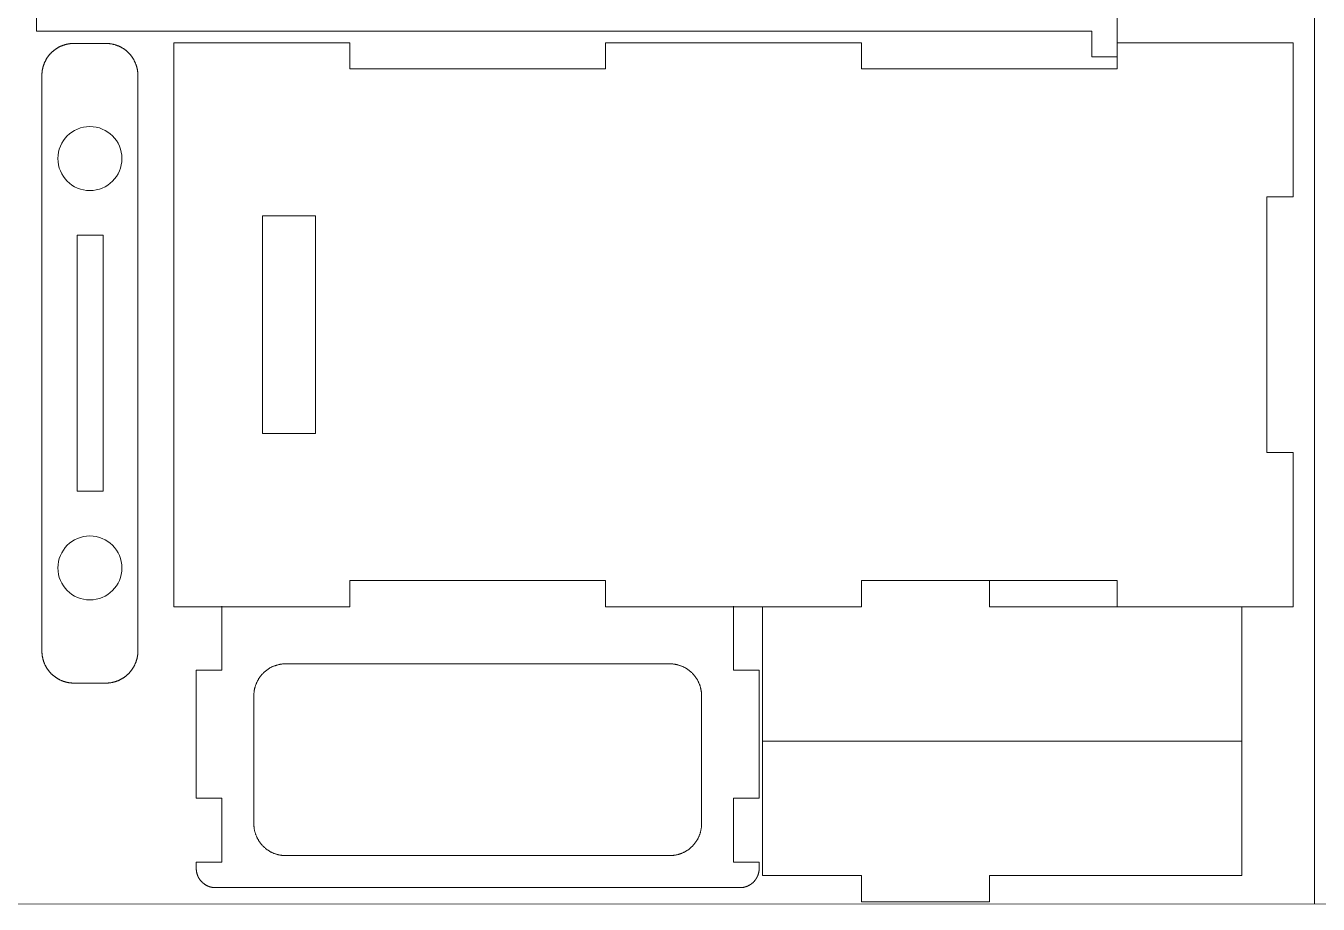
# Model space of a CAD drawing. Header units: inches. Extents: x -487 to 78, y 105 to 340.
# Drawn here: x -234.4 to -77.9, y 104.7 to 211 of the extents above; entities that cross this region are included whole.
import ezdxf

# ---------------------------------------------------------------- set-up
doc = ezdxf.new("R2010")
doc.units = ezdxf.units.IN
doc.header["$MEASUREMENT"] = 0
for name, color, linetype in [('Capa 1', 7, 'Continuous'), ('Capa 2', 20, 'Continuous'), ('Capa 3', 150, 'Continuous')]:
    doc.layers.add(name, color=color, linetype=linetype)

msp = doc.modelspace()

# ---------------------------------------------------------------- linework, layer by layer
at = {"layer": 'Capa 1', "color": 28, "lineweight": 9, "true_color": 0x11100b}
for points in [[(-78.31, 340.39), (-78.31, 104.67)], [(-233.07, 210.34), (-233.07, 272.3), (-105.3, 272.3), (-105.3, 275.39), (-102.2, 275.39), (-102.2, 207.25), (-105.3, 207.25), (-105.3, 210.34), (-233.07, 210.34)], [(-228.53, 208.87), (-224.66, 208.87), (-224.62, 208.87), (-224.57, 208.87), (-224.53, 208.87), (-224.49, 208.87), (-224.44, 208.87), (-224.4, 208.87), (-224.36, 208.86), (-224.31, 208.86), (-224.27, 208.85), (-224.22, 208.85), (-224.18, 208.84), (-224.14, 208.84), (-224.09, 208.83), (-224.05, 208.83), (-224, 208.82), (-223.96, 208.81), (-223.91, 208.8), (-223.87, 208.79), (-223.82, 208.78), (-223.78, 208.77), (-223.73, 208.76), (-223.69, 208.75), (-223.64, 208.74), (-223.6, 208.73), (-223.55, 208.71), (-223.51, 208.7), (-223.46, 208.68), (-223.42, 208.67), (-223.37, 208.65), (-223.33, 208.64), (-223.28, 208.62), (-223.24, 208.6), (-223.19, 208.58), (-223.15, 208.57), (-223.1, 208.55), (-223.06, 208.53), (-223.01, 208.51), (-222.97, 208.49), (-222.93, 208.46), (-222.88, 208.44), (-222.84, 208.42), (-222.8, 208.4), (-222.75, 208.37), (-222.71, 208.35), (-222.67, 208.32), (-222.63, 208.3), (-222.58, 208.27), (-222.54, 208.24), (-222.5, 208.22), (-222.46, 208.19), (-222.42, 208.16), (-222.38, 208.13), (-222.34, 208.1), (-222.3, 208.07), (-222.26, 208.04), (-222.22, 208.01), (-222.18, 207.98), (-222.14, 207.94), (-222.11, 207.91), (-222.07, 207.88), (-222.03, 207.84), (-222, 207.81), (-221.96, 207.78), (-221.92, 207.74), (-221.89, 207.71), (-221.85, 207.67), (-221.82, 207.63), (-221.79, 207.6), (-221.75, 207.56), (-221.72, 207.52), (-221.69, 207.48), (-221.65, 207.44), (-221.62, 207.4), (-221.59, 207.36), (-221.56, 207.33), (-221.53, 207.28), (-221.5, 207.24), (-221.48, 207.2), (-221.45, 207.16), (-221.42, 207.12), (-221.39, 207.08), (-221.37, 207.04), (-221.34, 207), (-221.32, 206.95), (-221.29, 206.91), (-221.27, 206.87), (-221.24, 206.82), (-221.22, 206.78), (-221.2, 206.74), (-221.18, 206.69), (-221.16, 206.65), (-221.14, 206.61), (-221.12, 206.56), (-221.1, 206.52), (-221.08, 206.47), (-221.06, 206.43), (-221.04, 206.38), (-221.03, 206.34), (-221.01, 206.29), (-220.99, 206.25), (-220.98, 206.2), (-220.97, 206.16), (-220.95, 206.11), (-220.94, 206.07), (-220.93, 206.02), (-220.91, 205.98), (-220.9, 205.93), (-220.89, 205.89), (-220.88, 205.84), (-220.87, 205.8), (-220.86, 205.75), (-220.85, 205.71), (-220.85, 205.66), (-220.84, 205.62), (-220.83, 205.57), (-220.82, 205.53), (-220.82, 205.48), (-220.81, 205.44), (-220.81, 205.39), (-220.8, 205.35), (-220.8, 205.31), (-220.8, 205.26), (-220.8, 205.22), (-220.79, 205.18), (-220.79, 205.13), (-220.79, 205.09), (-220.79, 205.05), (-220.79, 205), (-220.79, 135.31), (-220.79, 135.26), (-220.79, 135.22), (-220.79, 135.18), (-220.79, 135.13), (-220.8, 135.09), (-220.8, 135.05), (-220.8, 135), (-220.8, 134.96), (-220.81, 134.91), (-220.81, 134.87), (-220.82, 134.83), (-220.82, 134.78), (-220.83, 134.74), (-220.84, 134.69), (-220.85, 134.65), (-220.85, 134.6), (-220.86, 134.56), (-220.87, 134.51), (-220.88, 134.47), (-220.89, 134.42), (-220.9, 134.38), (-220.91, 134.33), (-220.93, 134.29), (-220.94, 134.24), (-220.95, 134.2), (-220.97, 134.15), (-220.98, 134.11), (-220.99, 134.06), (-221.01, 134.02), (-221.03, 133.97), (-221.04, 133.93), (-221.06, 133.88), (-221.08, 133.84), (-221.1, 133.79), (-221.12, 133.75), (-221.14, 133.7), (-221.16, 133.66), (-221.18, 133.62), (-221.2, 133.57), (-221.22, 133.53), (-221.24, 133.48), (-221.27, 133.44), (-221.29, 133.4), (-221.32, 133.36), (-221.34, 133.31), (-221.37, 133.27), (-221.39, 133.23), (-221.42, 133.19), (-221.45, 133.15), (-221.48, 133.11), (-221.5, 133.06), (-221.53, 133.02), (-221.56, 132.98), (-221.59, 132.94), (-221.62, 132.91), (-221.65, 132.87), (-221.69, 132.83), (-221.72, 132.79), (-221.75, 132.75), (-221.79, 132.71), (-221.82, 132.68), (-221.85, 132.64), (-221.89, 132.6), (-221.92, 132.57), (-221.96, 132.53), (-222, 132.5), (-222.03, 132.46), (-222.07, 132.43), (-222.11, 132.4), (-222.14, 132.36), (-222.18, 132.33), (-222.22, 132.3), (-222.26, 132.27), (-222.3, 132.24), (-222.34, 132.21), (-222.38, 132.18), (-222.42, 132.15), (-222.46, 132.12), (-222.5, 132.09), (-222.54, 132.07), (-222.58, 132.04), (-222.63, 132.01), (-222.67, 131.99), (-222.71, 131.96), (-222.75, 131.94), (-222.8, 131.91), (-222.84, 131.89), (-222.88, 131.87), (-222.93, 131.85), (-222.97, 131.82), (-223.01, 131.8), (-223.06, 131.78), (-223.1, 131.76), (-223.15, 131.74), (-223.19, 131.72), (-223.24, 131.71), (-223.28, 131.69), (-223.33, 131.67), (-223.37, 131.66), (-223.42, 131.64), (-223.46, 131.63), (-223.51, 131.61), (-223.55, 131.6), (-223.6, 131.58), (-223.64, 131.57), (-223.69, 131.56), (-223.73, 131.55), (-223.78, 131.54), (-223.82, 131.53), (-223.87, 131.52), (-223.91, 131.51), (-223.96, 131.5), (-224, 131.49), (-224.05, 131.48), (-224.09, 131.48), (-224.14, 131.47), (-224.18, 131.46), (-224.22, 131.46), (-224.27, 131.45), (-224.31, 131.45), (-224.36, 131.45), (-224.4, 131.44), (-224.44, 131.44), (-224.49, 131.44), (-224.53, 131.44), (-224.57, 131.44), (-224.62, 131.44), (-224.66, 131.43), (-228.53, 131.43), (-228.58, 131.44), (-228.62, 131.44), (-228.66, 131.44), (-228.71, 131.44), (-228.75, 131.44), (-228.79, 131.44), (-228.84, 131.45), (-228.88, 131.45), (-228.93, 131.45), (-228.97, 131.46), (-229.01, 131.46), (-229.06, 131.47), (-229.1, 131.48), (-229.15, 131.48), (-229.19, 131.49), (-229.24, 131.5), (-229.28, 131.51), (-229.33, 131.52), (-229.37, 131.53), (-229.42, 131.54), (-229.46, 131.55), (-229.51, 131.56), (-229.55, 131.57), (-229.6, 131.58), (-229.64, 131.6), (-229.69, 131.61), (-229.73, 131.63), (-229.78, 131.64), (-229.82, 131.66), (-229.87, 131.67), (-229.91, 131.69), (-229.96, 131.71), (-230, 131.72), (-230.05, 131.74), (-230.09, 131.76), (-230.14, 131.78), (-230.18, 131.8), (-230.22, 131.82), (-230.27, 131.85), (-230.31, 131.87), (-230.35, 131.89), (-230.4, 131.91), (-230.44, 131.94), (-230.48, 131.96), (-230.53, 131.99), (-230.57, 132.01), (-230.61, 132.04), (-230.65, 132.07), (-230.69, 132.09), (-230.73, 132.12), (-230.77, 132.15), (-230.82, 132.18), (-230.86, 132.21), (-230.9, 132.24), (-230.93, 132.27), (-230.97, 132.3), (-231.01, 132.33), (-231.05, 132.36), (-231.09, 132.4), (-231.13, 132.43), (-231.16, 132.46), (-231.2, 132.5), (-231.24, 132.53), (-231.27, 132.57), (-231.31, 132.6), (-231.34, 132.64), (-231.38, 132.68), (-231.41, 132.71), (-231.44, 132.75), (-231.48, 132.79), (-231.51, 132.83), (-231.54, 132.87), (-231.57, 132.91), (-231.6, 132.94), (-231.63, 132.98), (-231.66, 133.02), (-231.69, 133.06), (-231.72, 133.11), (-231.75, 133.15), (-231.77, 133.19), (-231.8, 133.23), (-231.83, 133.27), (-231.85, 133.31), (-231.88, 133.36), (-231.9, 133.4), (-231.93, 133.44), (-231.95, 133.48), (-231.97, 133.53), (-231.99, 133.57), (-232.02, 133.62), (-232.04, 133.66), (-232.06, 133.7), (-232.08, 133.75), (-232.1, 133.79), (-232.12, 133.84), (-232.13, 133.88), (-232.15, 133.93), (-232.17, 133.97), (-232.18, 134.02), (-232.2, 134.06), (-232.21, 134.11), (-232.23, 134.15), (-232.24, 134.2), (-232.26, 134.24), (-232.27, 134.29), (-232.28, 134.33), (-232.29, 134.38), (-232.3, 134.42), (-232.31, 134.47), (-232.32, 134.51), (-232.33, 134.56), (-232.34, 134.6), (-232.35, 134.65), (-232.36, 134.69), (-232.36, 134.74), (-232.37, 134.78), (-232.37, 134.83), (-232.38, 134.87), (-232.38, 134.91), (-232.39, 134.96), (-232.39, 135), (-232.4, 135.05), (-232.4, 135.09), (-232.4, 135.13), (-232.4, 135.18), (-232.4, 135.22), (-232.4, 135.26), (-232.4, 135.31), (-232.4, 205), (-232.4, 205.05), (-232.4, 205.09), (-232.4, 205.13), (-232.4, 205.18), (-232.4, 205.22), (-232.4, 205.26), (-232.39, 205.31), (-232.39, 205.35), (-232.38, 205.39), (-232.38, 205.44), (-232.37, 205.48), (-232.37, 205.53), (-232.36, 205.57), (-232.36, 205.62), (-232.35, 205.66), (-232.34, 205.71), (-232.33, 205.75), (-232.32, 205.8), (-232.31, 205.84), (-232.3, 205.89), (-232.29, 205.93), (-232.28, 205.98), (-232.27, 206.02), (-232.26, 206.07), (-232.24, 206.11), (-232.23, 206.16), (-232.21, 206.2), (-232.2, 206.25), (-232.18, 206.29), (-232.17, 206.34), (-232.15, 206.38), (-232.13, 206.43), (-232.12, 206.47), (-232.1, 206.52), (-232.08, 206.56), (-232.06, 206.61), (-232.04, 206.65), (-232.02, 206.69), (-231.99, 206.74), (-231.97, 206.78), (-231.95, 206.82), (-231.93, 206.87), (-231.9, 206.91), (-231.88, 206.95), (-231.85, 207), (-231.83, 207.04), (-231.8, 207.08), (-231.77, 207.12), (-231.75, 207.16), (-231.72, 207.2), (-231.69, 207.24), (-231.66, 207.28), (-231.63, 207.33), (-231.6, 207.36), (-231.57, 207.4), (-231.54, 207.44), (-231.51, 207.48), (-231.48, 207.52), (-231.44, 207.56), (-231.41, 207.6), (-231.38, 207.63), (-231.34, 207.67), (-231.31, 207.71), (-231.27, 207.74), (-231.24, 207.78), (-231.2, 207.81), (-231.16, 207.84), (-231.13, 207.88), (-231.09, 207.91), (-231.05, 207.94), (-231.01, 207.98), (-230.97, 208.01), (-230.93, 208.04), (-230.9, 208.07), (-230.86, 208.1), (-230.82, 208.13), (-230.77, 208.16), (-230.73, 208.19), (-230.69, 208.22), (-230.65, 208.24), (-230.61, 208.27), (-230.57, 208.3), (-230.53, 208.32), (-230.48, 208.35), (-230.44, 208.37), (-230.4, 208.4), (-230.35, 208.42), (-230.31, 208.44), (-230.27, 208.46), (-230.22, 208.49), (-230.18, 208.51), (-230.14, 208.53), (-230.09, 208.55), (-230.05, 208.57), (-230, 208.58), (-229.96, 208.6), (-229.91, 208.62), (-229.87, 208.64), (-229.82, 208.65), (-229.78, 208.67), (-229.73, 208.68), (-229.69, 208.7), (-229.64, 208.71), (-229.6, 208.73), (-229.55, 208.74), (-229.51, 208.75), (-229.46, 208.76), (-229.42, 208.77), (-229.37, 208.78), (-229.33, 208.79), (-229.28, 208.8), (-229.24, 208.81), (-229.19, 208.82), (-229.15, 208.83), (-229.1, 208.83), (-229.06, 208.84), (-229.01, 208.84), (-228.97, 208.85), (-228.93, 208.85), (-228.88, 208.86), (-228.84, 208.86), (-228.79, 208.87), (-228.75, 208.87), (-228.71, 208.87), (-228.66, 208.87), (-228.62, 208.87), (-228.58, 208.87), (-228.53, 208.87)], [(-133.18, 143.84), (-102.2, 143.84), (-102.2, 140.66), (-80.9, 140.66), (-80.9, 159.33), (-84.08, 159.33), (-84.08, 174.81), (-84.08, 190.3), (-80.9, 190.3), (-80.9, 208.96), (-102.2, 208.96), (-102.2, 205.79), (-133.18, 205.79), (-133.18, 208.96), (-164.15, 208.96), (-164.15, 205.79), (-195.13, 205.79), (-195.13, 208.96), (-216.42, 208.96), (-216.42, 174.81), (-216.42, 140.66), (-195.13, 140.66), (-195.13, 143.84), (-164.15, 143.84), (-164.15, 140.66), (-133.18, 140.66), (-133.18, 143.84)], [(-199.27, 161.65), (-205.7, 161.65), (-205.7, 174.81), (-205.7, 187.98), (-199.27, 187.98), (-199.27, 174.81), (-199.27, 161.65)], [(-224.97, 170.15), (-224.97, 154.67), (-228.15, 154.67), (-228.15, 170.15), (-228.15, 185.64), (-224.97, 185.64), (-224.97, 170.15)], [(-117.69, 143.84), (-117.69, 140.66)], [(-148.66, 140.74), (-148.66, 133), (-145.57, 133), (-145.57, 117.51), (-148.66, 117.51), (-148.66, 109.76), (-145.57, 109.76), (-145.57, 108.99), (-145.57, 108.96), (-145.57, 108.94), (-145.57, 108.91), (-145.57, 108.89), (-145.57, 108.86), (-145.57, 108.83), (-145.57, 108.81), (-145.58, 108.78), (-145.58, 108.75), (-145.58, 108.73), (-145.58, 108.7), (-145.59, 108.67), (-145.59, 108.65), (-145.6, 108.62), (-145.6, 108.59), (-145.61, 108.57), (-145.61, 108.54), (-145.62, 108.51), (-145.62, 108.49), (-145.63, 108.46), (-145.63, 108.43), (-145.64, 108.4), (-145.65, 108.38), (-145.66, 108.35), (-145.66, 108.32), (-145.67, 108.3), (-145.68, 108.27), (-145.69, 108.24), (-145.7, 108.22), (-145.71, 108.19), (-145.72, 108.16), (-145.73, 108.13), (-145.74, 108.11), (-145.75, 108.08), (-145.76, 108.05), (-145.78, 108.03), (-145.79, 108), (-145.8, 107.97), (-145.81, 107.95), (-145.83, 107.92), (-145.84, 107.9), (-145.85, 107.87), (-145.87, 107.84), (-145.88, 107.82), (-145.9, 107.79), (-145.91, 107.77), (-145.93, 107.74), (-145.95, 107.72), (-145.96, 107.69), (-145.98, 107.67), (-146, 107.64), (-146.01, 107.62), (-146.03, 107.6), (-146.05, 107.57), (-146.07, 107.55), (-146.09, 107.53), (-146.11, 107.5), (-146.12, 107.48), (-146.14, 107.46), (-146.16, 107.43), (-146.18, 107.41), (-146.21, 107.39), (-146.23, 107.37), (-146.25, 107.35), (-146.27, 107.33), (-146.29, 107.3), (-146.31, 107.28), (-146.33, 107.26), (-146.36, 107.24), (-146.38, 107.22), (-146.4, 107.2), (-146.43, 107.19), (-146.45, 107.17), (-146.47, 107.15), (-146.5, 107.13), (-146.52, 107.11), (-146.54, 107.1), (-146.57, 107.08), (-146.59, 107.06), (-146.62, 107.05), (-146.64, 107.03), (-146.67, 107.01), (-146.69, 107), (-146.72, 106.98), (-146.74, 106.97), (-146.77, 106.95), (-146.8, 106.94), (-146.82, 106.93), (-146.85, 106.91), (-146.88, 106.9), (-146.9, 106.89), (-146.93, 106.87), (-146.95, 106.86), (-146.98, 106.85), (-147.01, 106.84), (-147.03, 106.83), (-147.06, 106.82), (-147.09, 106.81), (-147.12, 106.8), (-147.14, 106.79), (-147.17, 106.78), (-147.2, 106.77), (-147.22, 106.76), (-147.25, 106.76), (-147.28, 106.75), (-147.3, 106.74), (-147.33, 106.73), (-147.36, 106.73), (-147.39, 106.72), (-147.41, 106.72), (-147.44, 106.71), (-147.47, 106.7), (-147.49, 106.7), (-147.52, 106.7), (-147.55, 106.69), (-147.57, 106.69), (-147.6, 106.68), (-147.63, 106.68), (-147.65, 106.68), (-147.68, 106.68), (-147.71, 106.67), (-147.73, 106.67), (-147.76, 106.67), (-147.79, 106.67), (-147.81, 106.67), (-147.84, 106.67), (-147.86, 106.67), (-147.89, 106.67), (-211.39, 106.67), (-211.42, 106.67), (-211.44, 106.67), (-211.47, 106.67), (-211.49, 106.67), (-211.52, 106.67), (-211.55, 106.67), (-211.57, 106.67), (-211.6, 106.68), (-211.63, 106.68), (-211.65, 106.68), (-211.68, 106.68), (-211.71, 106.69), (-211.73, 106.69), (-211.76, 106.7), (-211.79, 106.7), (-211.81, 106.7), (-211.84, 106.71), (-211.87, 106.72), (-211.89, 106.72), (-211.92, 106.73), (-211.95, 106.73), (-211.98, 106.74), (-212, 106.75), (-212.03, 106.76), (-212.06, 106.76), (-212.08, 106.77), (-212.11, 106.78), (-212.14, 106.79), (-212.17, 106.8), (-212.19, 106.81), (-212.22, 106.82), (-212.25, 106.83), (-212.27, 106.84), (-212.3, 106.85), (-212.33, 106.86), (-212.35, 106.87), (-212.38, 106.89), (-212.41, 106.9), (-212.43, 106.91), (-212.46, 106.93), (-212.48, 106.94), (-212.51, 106.95), (-212.54, 106.97), (-212.56, 106.98), (-212.59, 107), (-212.61, 107.01), (-212.64, 107.03), (-212.66, 107.05), (-212.69, 107.06), (-212.71, 107.08), (-212.74, 107.1), (-212.76, 107.11), (-212.78, 107.13), (-212.81, 107.15), (-212.83, 107.17), (-212.85, 107.19), (-212.88, 107.2), (-212.9, 107.22), (-212.92, 107.24), (-212.95, 107.26), (-212.97, 107.28), (-212.99, 107.3), (-213.01, 107.33), (-213.03, 107.35), (-213.05, 107.37), (-213.08, 107.39), (-213.1, 107.41), (-213.12, 107.43), (-213.14, 107.46), (-213.16, 107.48), (-213.18, 107.5), (-213.19, 107.53), (-213.21, 107.55), (-213.23, 107.57), (-213.25, 107.6), (-213.27, 107.62), (-213.28, 107.64), (-213.3, 107.67), (-213.32, 107.69), (-213.34, 107.72), (-213.35, 107.74), (-213.37, 107.77), (-213.38, 107.79), (-213.4, 107.82), (-213.41, 107.84), (-213.43, 107.87), (-213.44, 107.9), (-213.45, 107.92), (-213.47, 107.95), (-213.48, 107.97), (-213.49, 108), (-213.51, 108.03), (-213.52, 108.05), (-213.53, 108.08), (-213.54, 108.11), (-213.55, 108.13), (-213.56, 108.16), (-213.57, 108.19), (-213.58, 108.22), (-213.59, 108.24), (-213.6, 108.27), (-213.61, 108.3), (-213.62, 108.32), (-213.62, 108.35), (-213.63, 108.38), (-213.64, 108.4), (-213.65, 108.43), (-213.65, 108.46), (-213.66, 108.49), (-213.66, 108.51), (-213.67, 108.54), (-213.67, 108.57), (-213.68, 108.59), (-213.68, 108.62), (-213.69, 108.65), (-213.69, 108.67), (-213.7, 108.7), (-213.7, 108.73), (-213.7, 108.75), (-213.7, 108.78), (-213.71, 108.81), (-213.71, 108.83), (-213.71, 108.86), (-213.71, 108.89), (-213.71, 108.91), (-213.71, 108.94), (-213.71, 108.96), (-213.71, 108.99), (-213.71, 109.76), (-210.62, 109.76), (-210.62, 117.51), (-213.71, 117.51), (-213.71, 133), (-210.62, 133), (-210.62, 140.74)], [(-145.17, 124.4), (-145.17, 140.66)], [(-117.69, 140.66), (-87.11, 140.66)], [(-87.11, 140.66), (-87.11, 124.4)], [(-87.11, 124.4), (-145.17, 124.4)], [(-145.17, 108.14), (-145.17, 124.4)], [(-87.11, 124.4), (-87.11, 108.14)], [(-133.18, 108.14), (-145.17, 108.14)], [(-133.18, 104.96), (-133.18, 108.14)], [(-117.69, 108.14), (-117.69, 104.96)], [(-87.11, 108.14), (-117.69, 108.14)], [(-117.69, 104.96), (-133.18, 104.96)]]:
    msp.add_lwpolyline(points, dxfattribs=at)
at = {"layer": 'Capa 2', "color": 12, "lineweight": 9, "true_color": 0xe30e13}
msp.add_lwpolyline([(-202.87, 110.54), (-156.41, 110.54), (-156.34, 110.54), (-156.27, 110.54), (-156.21, 110.54), (-156.14, 110.55), (-156.07, 110.55), (-156.01, 110.56), (-155.94, 110.57), (-155.88, 110.58), (-155.81, 110.59), (-155.74, 110.6), (-155.68, 110.61), (-155.61, 110.62), (-155.55, 110.64), (-155.48, 110.65), (-155.42, 110.67), (-155.35, 110.69), (-155.29, 110.7), (-155.22, 110.72), (-155.16, 110.74), (-155.1, 110.77), (-155.04, 110.79), (-154.97, 110.81), (-154.91, 110.84), (-154.85, 110.87), (-154.79, 110.89), (-154.73, 110.92), (-154.67, 110.95), (-154.61, 110.98), (-154.55, 111.01), (-154.49, 111.05), (-154.43, 111.08), (-154.38, 111.11), (-154.32, 111.15), (-154.26, 111.19), (-154.21, 111.22), (-154.15, 111.26), (-154.1, 111.3), (-154.05, 111.34), (-153.99, 111.38), (-153.94, 111.42), (-153.89, 111.47), (-153.84, 111.51), (-153.79, 111.56), (-153.74, 111.6), (-153.69, 111.65), (-153.65, 111.7), (-153.6, 111.74), (-153.55, 111.79), (-153.51, 111.84), (-153.47, 111.89), (-153.42, 111.94), (-153.38, 112), (-153.34, 112.05), (-153.3, 112.1), (-153.26, 112.16), (-153.22, 112.21), (-153.18, 112.27), (-153.15, 112.32), (-153.11, 112.38), (-153.08, 112.44), (-153.04, 112.49), (-153.01, 112.55), (-152.98, 112.61), (-152.95, 112.67), (-152.92, 112.73), (-152.89, 112.79), (-152.86, 112.85), (-152.84, 112.91), (-152.81, 112.98), (-152.79, 113.04), (-152.76, 113.1), (-152.74, 113.16), (-152.72, 113.23), (-152.7, 113.29), (-152.68, 113.35), (-152.67, 113.42), (-152.65, 113.48), (-152.63, 113.55), (-152.62, 113.61), (-152.61, 113.68), (-152.59, 113.75), (-152.58, 113.81), (-152.57, 113.88), (-152.56, 113.94), (-152.56, 114.01), (-152.55, 114.08), (-152.55, 114.14), (-152.54, 114.21), (-152.54, 114.28), (-152.54, 114.34), (-152.54, 114.41), (-152.54, 129.9), (-152.54, 129.97), (-152.54, 130.03), (-152.54, 130.1), (-152.55, 130.17), (-152.55, 130.23), (-152.56, 130.3), (-152.56, 130.36), (-152.57, 130.43), (-152.58, 130.5), (-152.59, 130.56), (-152.61, 130.63), (-152.62, 130.69), (-152.63, 130.76), (-152.65, 130.83), (-152.67, 130.89), (-152.68, 130.95), (-152.7, 131.02), (-152.72, 131.08), (-152.74, 131.15), (-152.76, 131.21), (-152.79, 131.27), (-152.81, 131.33), (-152.84, 131.4), (-152.86, 131.46), (-152.89, 131.52), (-152.92, 131.58), (-152.95, 131.64), (-152.98, 131.7), (-153.01, 131.76), (-153.04, 131.82), (-153.08, 131.87), (-153.11, 131.93), (-153.15, 131.99), (-153.18, 132.04), (-153.22, 132.1), (-153.26, 132.15), (-153.3, 132.21), (-153.34, 132.26), (-153.38, 132.31), (-153.42, 132.36), (-153.47, 132.42), (-153.51, 132.47), (-153.55, 132.52), (-153.6, 132.56), (-153.65, 132.61), (-153.69, 132.66), (-153.74, 132.71), (-153.79, 132.75), (-153.84, 132.8), (-153.89, 132.84), (-153.94, 132.88), (-153.99, 132.93), (-154.05, 132.97), (-154.1, 133.01), (-154.15, 133.05), (-154.21, 133.08), (-154.26, 133.12), (-154.32, 133.16), (-154.38, 133.19), (-154.43, 133.23), (-154.49, 133.26), (-154.55, 133.3), (-154.61, 133.33), (-154.67, 133.36), (-154.73, 133.39), (-154.79, 133.42), (-154.85, 133.44), (-154.91, 133.47), (-154.97, 133.49), (-155.04, 133.52), (-155.1, 133.54), (-155.16, 133.56), (-155.22, 133.58), (-155.29, 133.6), (-155.35, 133.62), (-155.42, 133.64), (-155.48, 133.66), (-155.55, 133.67), (-155.61, 133.69), (-155.68, 133.7), (-155.74, 133.71), (-155.81, 133.72), (-155.88, 133.73), (-155.94, 133.74), (-156.01, 133.75), (-156.07, 133.76), (-156.14, 133.76), (-156.21, 133.77), (-156.27, 133.77), (-156.34, 133.77), (-156.41, 133.77), (-202.87, 133.77), (-202.94, 133.77), (-203.01, 133.77), (-203.07, 133.77), (-203.14, 133.76), (-203.21, 133.76), (-203.27, 133.75), (-203.34, 133.74), (-203.41, 133.73), (-203.47, 133.72), (-203.54, 133.71), (-203.6, 133.7), (-203.67, 133.69), (-203.73, 133.67), (-203.8, 133.66), (-203.86, 133.64), (-203.93, 133.62), (-203.99, 133.6), (-204.06, 133.58), (-204.12, 133.56), (-204.18, 133.54), (-204.25, 133.52), (-204.31, 133.49), (-204.37, 133.47), (-204.43, 133.44), (-204.49, 133.42), (-204.55, 133.39), (-204.61, 133.36), (-204.67, 133.33), (-204.73, 133.3), (-204.79, 133.26), (-204.85, 133.23), (-204.9, 133.19), (-204.96, 133.16), (-205.02, 133.12), (-205.07, 133.08), (-205.13, 133.05), (-205.18, 133.01), (-205.23, 132.97), (-205.29, 132.93), (-205.34, 132.88), (-205.39, 132.84), (-205.44, 132.8), (-205.49, 132.75), (-205.54, 132.71), (-205.59, 132.66), (-205.63, 132.61), (-205.68, 132.56), (-205.73, 132.52), (-205.77, 132.47), (-205.81, 132.42), (-205.86, 132.36), (-205.9, 132.31), (-205.94, 132.26), (-205.98, 132.21), (-206.02, 132.15), (-206.06, 132.1), (-206.1, 132.04), (-206.13, 131.99), (-206.17, 131.93), (-206.2, 131.87), (-206.24, 131.82), (-206.27, 131.76), (-206.3, 131.7), (-206.33, 131.64), (-206.36, 131.58), (-206.39, 131.52), (-206.42, 131.46), (-206.44, 131.4), (-206.47, 131.33), (-206.49, 131.27), (-206.52, 131.21), (-206.54, 131.15), (-206.56, 131.08), (-206.58, 131.02), (-206.6, 130.95), (-206.62, 130.89), (-206.63, 130.83), (-206.65, 130.76), (-206.66, 130.69), (-206.67, 130.63), (-206.69, 130.56), (-206.7, 130.5), (-206.71, 130.43), (-206.72, 130.36), (-206.72, 130.3), (-206.73, 130.23), (-206.74, 130.17), (-206.74, 130.1), (-206.74, 130.03), (-206.74, 129.97), (-206.74, 129.9), (-206.74, 114.41), (-206.74, 114.34), (-206.74, 114.28), (-206.74, 114.21), (-206.74, 114.14), (-206.73, 114.08), (-206.72, 114.01), (-206.72, 113.94), (-206.71, 113.88), (-206.7, 113.81), (-206.69, 113.75), (-206.67, 113.68), (-206.66, 113.61), (-206.65, 113.55), (-206.63, 113.48), (-206.62, 113.42), (-206.6, 113.35), (-206.58, 113.29), (-206.56, 113.23), (-206.54, 113.16), (-206.52, 113.1), (-206.49, 113.04), (-206.47, 112.98), (-206.44, 112.91), (-206.42, 112.85), (-206.39, 112.79), (-206.36, 112.73), (-206.33, 112.67), (-206.3, 112.61), (-206.27, 112.55), (-206.24, 112.49), (-206.2, 112.44), (-206.17, 112.38), (-206.13, 112.32), (-206.1, 112.27), (-206.06, 112.21), (-206.02, 112.16), (-205.98, 112.1), (-205.94, 112.05), (-205.9, 112), (-205.86, 111.94), (-205.81, 111.89), (-205.77, 111.84), (-205.73, 111.79), (-205.68, 111.74), (-205.63, 111.7), (-205.59, 111.65), (-205.54, 111.6), (-205.49, 111.56), (-205.44, 111.51), (-205.39, 111.47), (-205.34, 111.42), (-205.29, 111.38), (-205.23, 111.34), (-205.18, 111.3), (-205.13, 111.26), (-205.07, 111.22), (-205.02, 111.19), (-204.96, 111.15), (-204.9, 111.11), (-204.85, 111.08), (-204.79, 111.05), (-204.73, 111.01), (-204.67, 110.98), (-204.61, 110.95), (-204.55, 110.92), (-204.49, 110.89), (-204.43, 110.87), (-204.37, 110.84), (-204.31, 110.81), (-204.25, 110.79), (-204.18, 110.77), (-204.12, 110.74), (-204.06, 110.72), (-203.99, 110.7), (-203.93, 110.69), (-203.86, 110.67), (-203.8, 110.65), (-203.73, 110.64), (-203.67, 110.62), (-203.6, 110.61), (-203.54, 110.6), (-203.47, 110.59), (-203.41, 110.58), (-203.34, 110.57), (-203.27, 110.56), (-203.21, 110.55), (-203.14, 110.55), (-203.07, 110.54), (-203.01, 110.54), (-202.94, 110.54), (-202.87, 110.54)], dxfattribs=at)
for points in [[(-222.72, 194.94), (-222.72, 197.07), (-224.46, 198.81), (-226.6, 198.81), (-228.74, 198.81), (-230.47, 197.07), (-230.47, 194.94), (-230.47, 192.8), (-228.74, 191.06), (-226.6, 191.06), (-224.46, 191.06), (-222.72, 192.8), (-222.72, 194.94), (-222.72, 194.94), (-222.72, 194.94), (-222.72, 194.94)], [(-222.72, 145.37), (-222.72, 147.51), (-224.46, 149.25), (-226.6, 149.25), (-228.74, 149.25), (-230.47, 147.51), (-230.47, 145.37), (-230.47, 143.24), (-228.74, 141.5), (-226.6, 141.5), (-224.46, 141.5), (-222.72, 143.24), (-222.72, 145.37), (-222.72, 145.37), (-222.72, 145.37), (-222.72, 145.37)]]:
    msp.add_open_spline(points, degree=3, knots=[0, 0, 0, 0, 1, 1, 1, 2, 2, 2, 3, 3, 3, 4, 4, 4, 5, 5, 5, 5], dxfattribs=at)
at = {"layer": 'Capa 3', "lineweight": 0}
msp.add_lwpolyline([(-391.17, 340.39), (78.12, 340.39), (78.12, 104.67), (-391.19, 104.71), (-391.17, 340.39)], dxfattribs=at)

doc.saveas('drawing.dxf')
